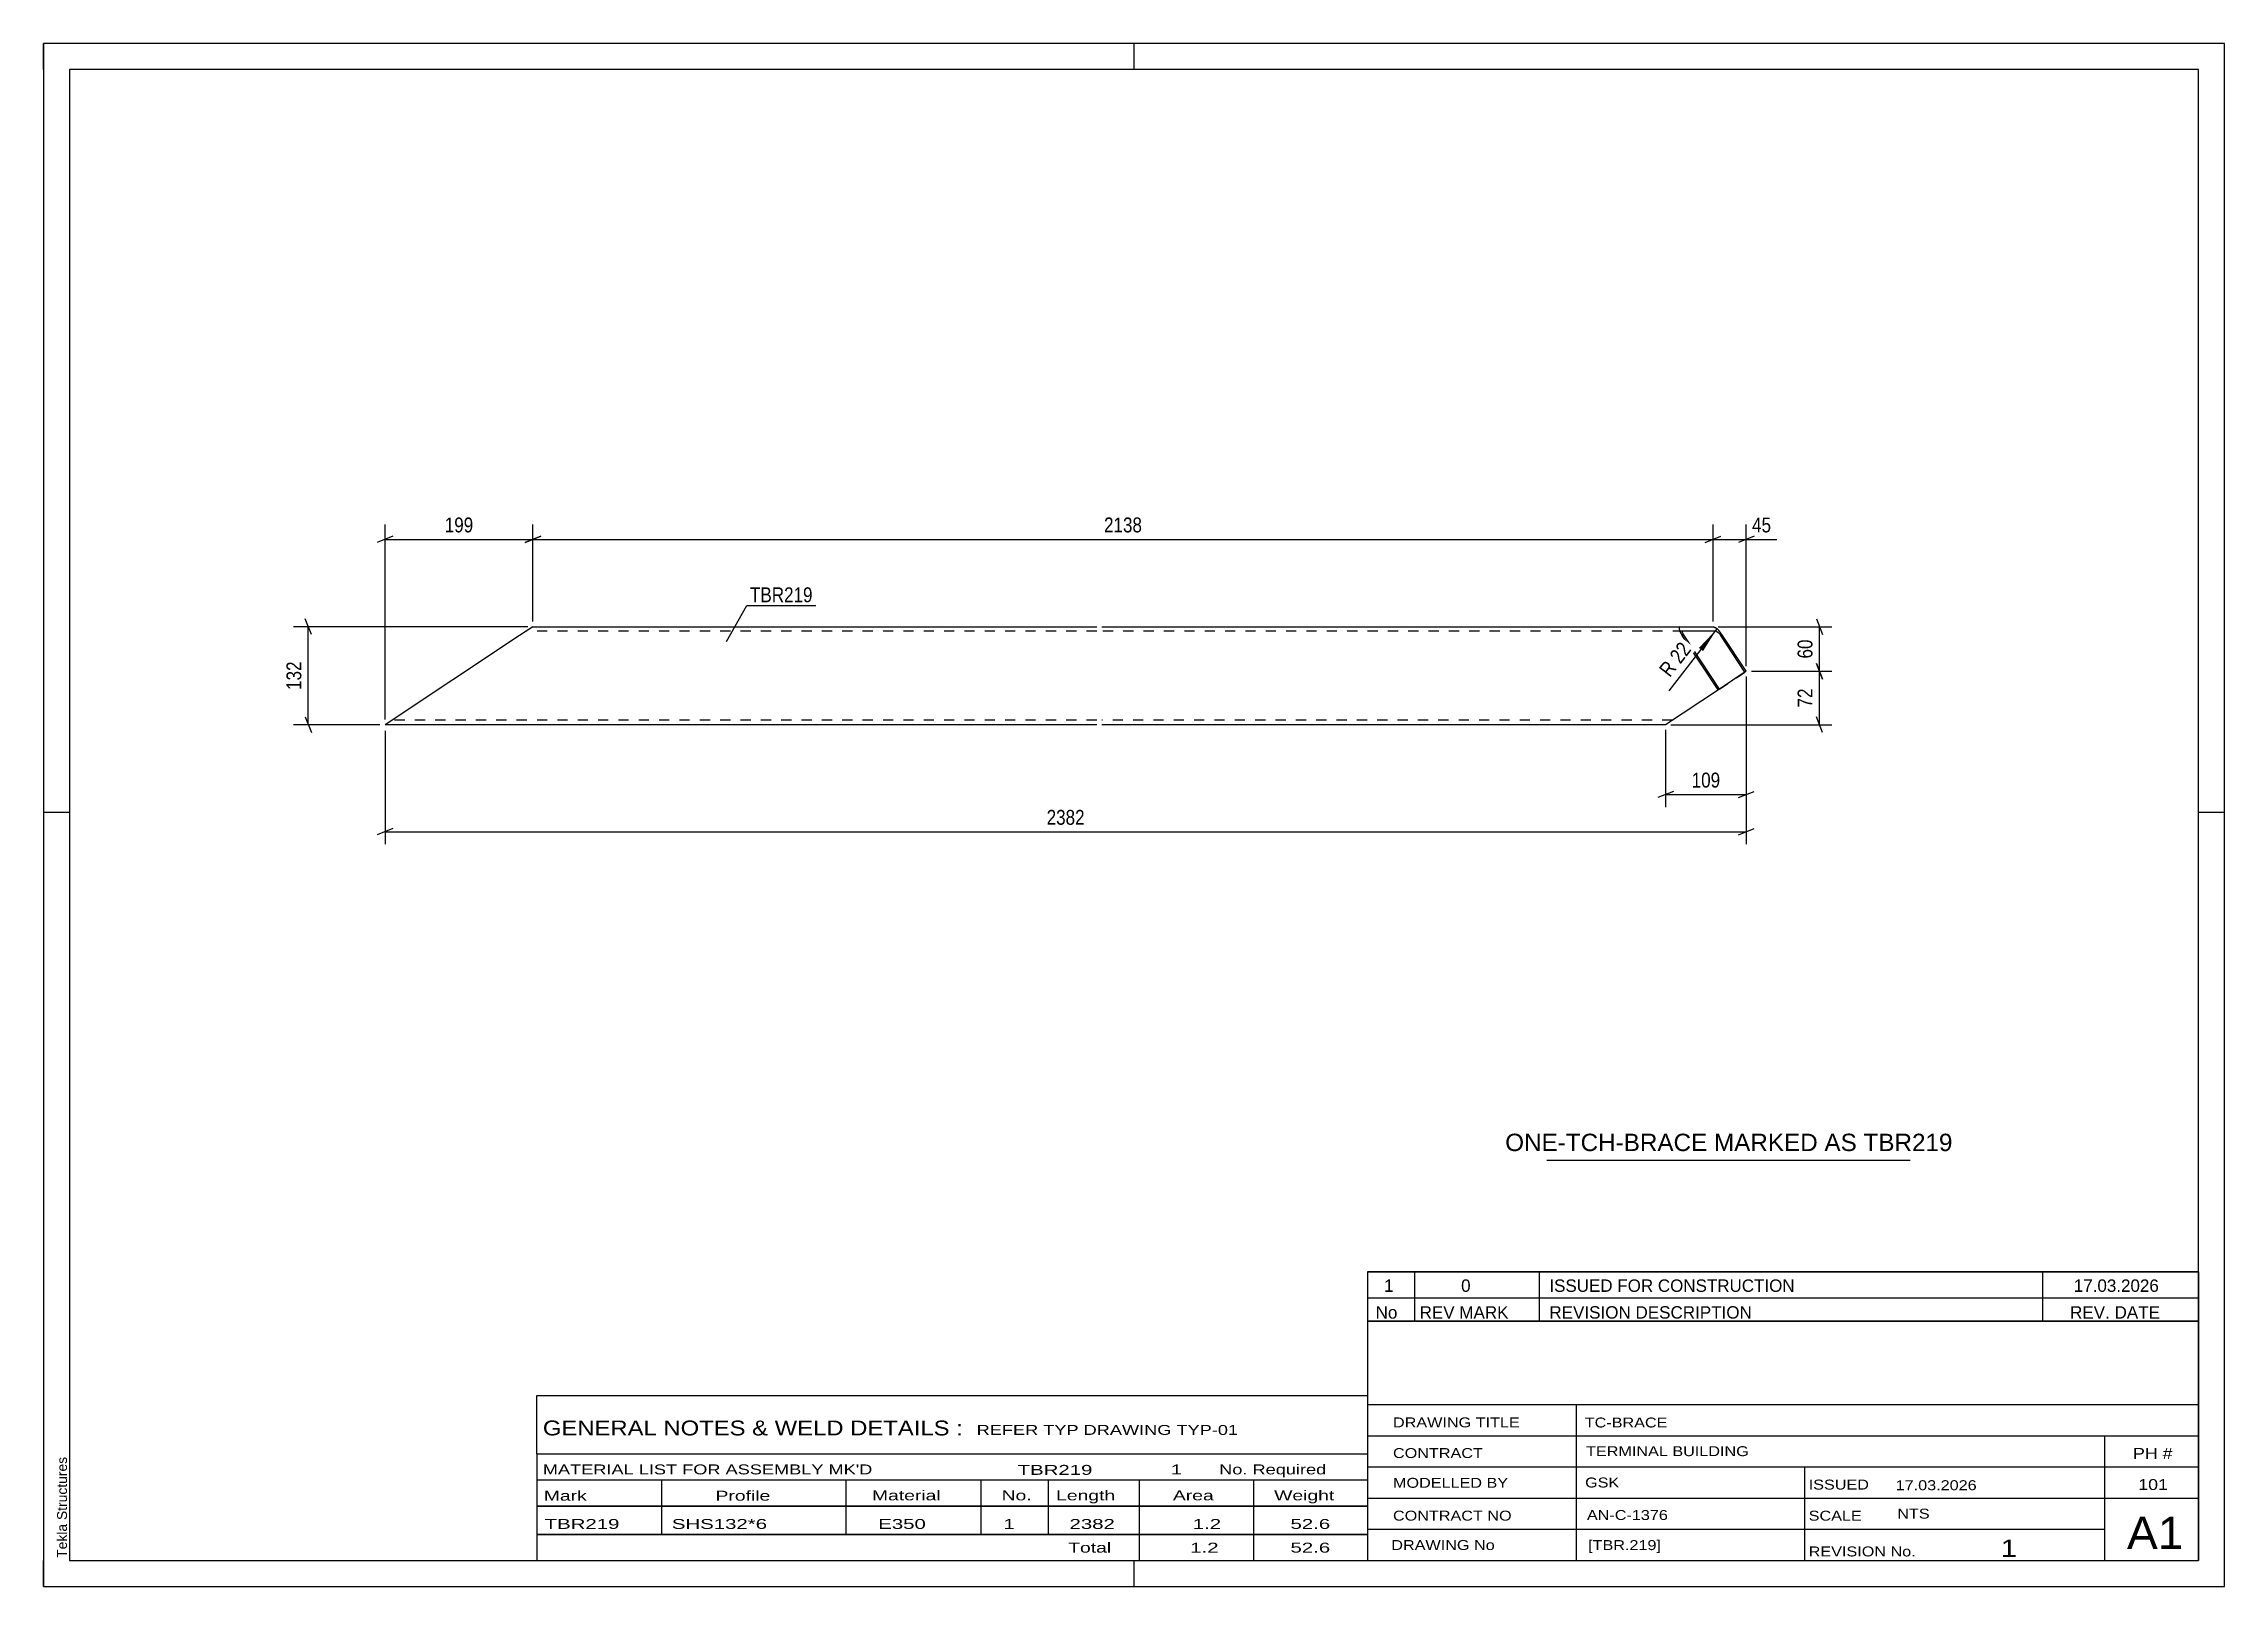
# Model space of a CAD drawing. Header units: millimetres. Extents: x 0 to 420, y 0 to 297.
import ezdxf

# ---------------------------------------------------------------- set-up
doc = ezdxf.new("R2010")
doc.units = ezdxf.units.MM
doc.linetypes.add('DXK_LINE_DOT2', pattern=[3.9198, 1.9599, -1.9599])
doc.styles.add('Arial', font='ARIAL.TTF', dxfattribs={"height": 0.2})
doc.styles.add('Arial Narrow', font='ARIALN.TTF', dxfattribs={"height": 0.2})

# ---------------------------------------------------------------- blocks, each defined once
blk = doc.blocks.new('Unknown-580638491-1162')
at = {"color": 5, "linetype": 'Continuous'}
for p, q in [((420, 297), (0, 297)), ((0, 297), (0, 0)), ((0, 292), (0, 297)), ((210, 292), (210, 297)), ((420, 0), (420, 297)), ((415, 292), (5, 292)), ((5, 292), (5, 5)), ((415, 5), (415, 292)), ((5, 149), (0, 149)), ((420, 149), (415, 149)), ((0, 0), (0, 5)), ((5, 5), (415, 5)), ((210, 0), (210, 5)), ((0, 0), (420, 0))]:
    blk.add_line(p, q, dxfattribs=at)
at = {"color": 174, "linetype": 'Continuous', "style": 'Arial'}
blk.add_text('Tekla Structures', height=1.9102, rotation=90, dxfattribs=at).set_placement((4.5, 5.5))
blk = doc.blocks.new('Part-580638491-1309 - 1303')
at = {"color": 2, "linetype": 'Continuous'}
for p, q in [((91.66, 183.03), (65.76, 165.89)), ((94.25, 184.75), (91.66, 183.03)), ((94.25, 184.75), (202.82, 184.75)), ((203.82, 184.75), (321.53, 184.75)), ((315.16, 184.75), (314.98, 184.62)), ((314.98, 184.62), (314.99, 184.25)), ((314.99, 184.25), (315.21, 183.69)), ((315.21, 183.69), (315.59, 183.03)), ((322.5, 172.58), (315.59, 183.03)), ((315.64, 183.83), (315.73, 183.89)), ((315.64, 183.64), (315.64, 183.83)), ((315.75, 183.36), (315.64, 183.64)), ((322.1, 183.89), (315.73, 183.89)), ((315.94, 183.03), (315.75, 183.36)), ((322.75, 172.75), (315.94, 183.03)), ((321.89, 184.62), (321.53, 184.75)), ((322.37, 184.25), (321.89, 184.62)), ((322.1, 183.89), (322.28, 183.83)), ((322.28, 183.83), (322.52, 183.64)), ((322.89, 183.69), (322.37, 184.25)), ((322.52, 183.64), (322.78, 183.36)), ((322.78, 183.36), (323.02, 183.03)), ((323.37, 183.03), (322.89, 183.69)), ((327.67, 176), (323.02, 183.03)), ((327.92, 176.17), (323.37, 183.03)), ((322.75, 172.75), (312.39, 165.89)), ((327.92, 176.17), (322.75, 172.75)), ((202.82, 165.89), (65.76, 165.89)), ((312.39, 165.89), (203.82, 165.89))]:
    blk.add_line(p, q, dxfattribs=at)
at = {"color": 7, "linetype": 'DXK_LINE_DOT2'}
for p, q in [((202.82, 183.89), (92.95, 183.89)), ((315.73, 183.89), (203.82, 183.89)), ((322.75, 172.75), (327.67, 176)), ((67.05, 166.75), (67.15, 166.81)), ((202.82, 166.75), (67.05, 166.75)), ((313.69, 166.75), (203.82, 166.75))]:
    blk.add_line(p, q, dxfattribs=at)
blk = doc.blocks.new('StraightDimension-580638491-1352 - 1303')
at = {"color": 7, "linetype": 'Continuous'}
for p, q in [((327.92, 175.17), (327.92, 142.87)), ((65.76, 164.72), (65.76, 142.87)), ((67.26, 145.87), (64.26, 144.67)), ((65.76, 145.27), (327.92, 145.27)), ((326.42, 144.67), (329.42, 145.87))]:
    blk.add_line(p, q, dxfattribs=at)
at = {"color": 0}
blk.add_wipeout([(201.1, 146.02), (201.1, 150.22), (192.58, 150.22), (192.58, 146.02)], dxfattribs=at)
at = {"color": 3, "style": 'Arial Narrow'}
blk.add_text('2382', height=2.863, dxfattribs=at).set_placement((193.18, 146.62))
blk = doc.blocks.new('RadiusDimension-580638491-1736 - 1303')
at = {"linetype": 'Continuous'}
blk.add_hatch(color=7, dxfattribs=at).paths.add_polyline_path([(318.81, 180.68), (322.28, 184.31), (319.6, 180.06)])
at = {"color": 7, "linetype": 'Continuous'}
blk.add_line((322.28, 184.31), (313, 172.43), dxfattribs=at)
blk.add_arc((320.33, 181.82), 3.17, 36.2433, 67.7539, dxfattribs=at)
at = {"color": 0}
blk.add_wipeout([(318.3, 180.44), (314.99, 183.02), (309.98, 176.61), (313.29, 174.02)], dxfattribs=at)
at = {"color": 3, "style": 'Arial Narrow'}
blk.add_text('R 22', height=2.863, rotation=51.9959, dxfattribs=at).set_placement((313.19, 174.86))
blk = doc.blocks.new('StraightDimension-580638491-1467 - 1303')
at = {"color": 7, "linetype": 'Continuous'}
for p, q in [((327.92, 175.17), (327.92, 150.04)), ((312.39, 164.89), (312.39, 150.04)), ((313.89, 153.04), (310.89, 151.84)), ((312.39, 152.44), (327.92, 152.44)), ((326.42, 151.84), (329.42, 153.04))]:
    blk.add_line(p, q, dxfattribs=at)
at = {"color": 0}
blk.add_wipeout([(323.5, 153.19), (323.5, 157.39), (316.81, 157.39), (316.81, 153.19)], dxfattribs=at)
at = {"color": 3, "style": 'Arial Narrow'}
blk.add_text('109', height=2.863, dxfattribs=at).set_placement((317.41, 153.79))
blk = doc.blocks.new('StraightDimension-580638491-1666 - 1303')
at = {"color": 7, "linetype": 'Continuous'}
for p, q in [((320.03, 200.96), (323.03, 202.16)), ((321.53, 185.75), (321.53, 204.41)), ((329.42, 202.16), (326.42, 200.96)), ((327.92, 177.17), (327.92, 204.41)), ((321.53, 201.56), (327.92, 201.56))]:
    blk.add_line(p, q, dxfattribs=at)
at = {"color": 0}
blk.add_wipeout([(333.3, 202.31), (333.3, 206.51), (328.44, 206.51), (328.44, 202.31)], dxfattribs=at)
at = {"color": 7, "linetype": 'Continuous'}
blk.add_line((327.92, 201.56), (333.83, 201.56), dxfattribs=at)
blk.add_line((327.92, 201.56), (333.83, 201.56), dxfattribs=at)
at = {"color": 3, "style": 'Arial Narrow'}
blk.add_text('45', height=2.863, dxfattribs=at).set_placement((329.04, 202.91))
blk = doc.blocks.new('StraightDimension-580638491-1667 - 1303')
at = {"color": 7, "linetype": 'Continuous'}
for p, q in [((95.75, 202.16), (92.75, 200.96)), ((94.25, 185.75), (94.25, 204.41)), ((320.03, 200.96), (323.03, 202.16)), ((321.53, 185.75), (321.53, 204.41)), ((94.25, 201.56), (321.53, 201.56))]:
    blk.add_line(p, q, dxfattribs=at)
at = {"color": 0}
blk.add_wipeout([(212.15, 202.31), (212.15, 206.51), (203.63, 206.51), (203.63, 202.31)], dxfattribs=at)
at = {"color": 3, "style": 'Arial Narrow'}
blk.add_text('2138', height=2.863, dxfattribs=at).set_placement((204.23, 202.91))
blk = doc.blocks.new('StraightDimension-580638491-1668 - 1303')
at = {"color": 7, "linetype": 'Continuous'}
for p, q in [((67.26, 202.16), (64.26, 200.96)), ((65.76, 166.89), (65.76, 204.41)), ((92.75, 200.96), (95.75, 202.16)), ((94.25, 185.75), (94.25, 204.41)), ((65.76, 201.56), (94.25, 201.56))]:
    blk.add_line(p, q, dxfattribs=at)
at = {"color": 0}
blk.add_wipeout([(83.35, 202.31), (83.35, 206.51), (76.66, 206.51), (76.66, 202.31)], dxfattribs=at)
at = {"color": 3, "style": 'Arial Narrow'}
blk.add_text('199', height=2.863, dxfattribs=at).set_placement((77.26, 202.91))
blk = doc.blocks.new('StraightDimension-580638491-1700 - 1303')
at = {"color": 7, "linetype": 'Continuous'}
for p, q in [((51.58, 183.25), (50.38, 186.25)), ((93.25, 184.75), (48.13, 184.75)), ((50.98, 165.89), (50.98, 184.75)), ((64.76, 165.89), (48.13, 165.89)), ((50.38, 167.39), (51.58, 164.39))]:
    blk.add_line(p, q, dxfattribs=at)
at = {"color": 0}
blk.add_wipeout([(50.23, 178.66), (46.03, 178.66), (46.03, 171.98), (50.23, 171.98)], dxfattribs=at)
at = {"color": 3, "style": 'Arial Narrow'}
blk.add_text('132', height=2.863, rotation=90.0002, dxfattribs=at).set_placement((49.63, 172.58))
blk = doc.blocks.new('StraightDimension-580638491-1717 - 1303')
at = {"color": 7, "linetype": 'Continuous'}
for p, q in [((341.42, 186.25), (342.62, 183.25)), ((322.53, 184.75), (344.42, 184.75)), ((342.02, 176.17), (342.02, 184.75)), ((342.62, 174.67), (341.42, 177.67)), ((328.92, 176.17), (344.42, 176.17))]:
    blk.add_line(p, q, dxfattribs=at)
at = {"color": 0}
blk.add_wipeout([(341.27, 182.89), (337.07, 182.89), (337.07, 178.03), (341.27, 178.03)], dxfattribs=at)
at = {"color": 3, "style": 'Arial Narrow'}
blk.add_text('60', height=2.863, rotation=90.0002, dxfattribs=at).set_placement((340.67, 178.63))
blk = doc.blocks.new('StraightDimension-580638491-1718 - 1303')
at = {"color": 7, "linetype": 'Continuous'}
for p, q in [((341.42, 177.67), (342.62, 174.67)), ((328.92, 176.17), (344.42, 176.17)), ((342.02, 165.89), (342.02, 176.17)), ((313.39, 165.89), (344.42, 165.89)), ((342.62, 164.39), (341.42, 167.39))]:
    blk.add_line(p, q, dxfattribs=at)
at = {"color": 0}
blk.add_wipeout([(341.27, 173.46), (337.07, 173.46), (337.07, 168.6), (341.27, 168.6)], dxfattribs=at)
at = {"color": 3, "style": 'Arial Narrow'}
blk.add_text('72', height=2.863, rotation=90.0002, dxfattribs=at).set_placement((340.67, 169.2))
blk = doc.blocks.new('Unknown-580638491-1768')
at = {"color": 7, "linetype": 'Continuous'}
for p, q in [((255, 51.05), (255, 5)), ((255, 51.05), (415, 51.05)), ((415, 51), (415, 5)), ((255, 35), (415, 35)), ((295.14, 35), (295.14, 5)), ((255, 29), (415, 29)), ((397, 5.05), (397, 29.05)), ((255, 23), (415, 23)), ((339.14, 23), (339.14, 5)), ((255, 17), (415, 17)), ((255, 11), (397, 11)), ((255, 5), (415, 5))]:
    blk.add_line(p, q, dxfattribs=at)
at = {"color": 7, "style": 'Arial Narrow'}
for s, height, width, p in [('DRAWING TITLE', 1.9089, 1.425378, (259.88, 30.61)), ('TC-BRACE', 1.909, 1.425378, (296.81, 30.59)), ('CONTRACT', 1.909, 1.425378, (259.88, 24.71)), ('TERMINAL BUILDING', 1.9089, 1.425378, (297.06, 25.07)), ('MODELLED BY', 1.9089, 1.425378, (259.88, 18.98)), ('GSK', 1.909, 1.425378, (296.88, 19.04)), ('ISSUED', 1.909, 1.425378, (339.94, 18.64)), ('17.03.2026', 1.909, 1.425378, (356.69, 18.52)), ('CONTRACT NO', 1.9089, 1.425378, (259.88, 12.66)), ('AN-C-1376', 1.909, 1.425378, (297.23, 12.78)), ('SCALE', 1.909, 1.425378, (339.94, 12.65)), ('A1', 6.204, 1.25, (401.24, 7.2)), ('DRAWING No', 1.909, 1.425378, (259.56, 7)), ('[TBR.219]', 1.909, 1.425378, (297.46, 6.99)), ('1', 3.34, 1.5, (376.91, 5.68)), ('REVISION No.', 1.9089, 1.425378, (339.94, 5.77))]:
    blk.add_text(s, height=height, dxfattribs=dict(at, width=width)).set_placement(p)
at = {"color": 7, "linetype": 'Continuous', "style": 'Arial Narrow'}
for s, height, width, p in [('PH #', 2.1, 1.42538, (402.4, 24.55)), ('101', 2.1, 1.42538, (403.41, 18.55)), ('NTS', 1.909, 1.425378, (357, 13.05))]:
    blk.add_text(s, height=height, dxfattribs=dict(at, width=width)).set_placement(p)
blk = doc.blocks.new('Unknown-580638491-1769')
at = {"color": 7, "linetype": 'Continuous'}
for p, q in [((255, 60.55), (415, 60.55)), ((415, 60.55), (255, 60.55)), ((255, 60.55), (255, 55.55)), ((264, 60.55), (264, 55.55)), ((288, 60.55), (288, 55.55)), ((385, 60.55), (385, 55.55)), ((415, 60.55), (415, 55.55)), ((255, 55.55), (415, 55.55)), ((255, 55.55), (255, 51.05)), ((255, 55.55), (415, 55.55)), ((264, 55.55), (264, 51.05)), ((288, 55.55), (288, 51.05)), ((385, 55.55), (385, 51.05)), ((415, 55.55), (415, 51.05)), ((415, 51.05), (255, 51.05))]:
    blk.add_line(p, q, dxfattribs=at)
at = {"color": 7, "linetype": 'Continuous', "style": 'Arial Narrow'}
for s, height, width, p in [('1', 2.39, 1.196471, (258.16, 56.7)), ('0', 2.39, 1.196471, (273, 56.7)), ('ISSUED FOR CONSTRUCTION', 2.3861, 1.196471, (290, 56.7)), ('17.03.2026', 2.386, 1.196471, (391, 56.7)), ('No', 2.386, 1.2, (256.54, 51.55)), ('REV MARK', 2.386, 1.2, (265, 51.55)), ('REVISION DESCRIPTION', 2.3861, 1.2, (290, 51.55)), ('REV. DATE', 2.386, 1.2, (390.28, 51.55))]:
    blk.add_text(s, height=height, dxfattribs=dict(at, width=width)).set_placement(p)
blk = doc.blocks.new('Unknown-580638491-1770')
at = {"color": 7, "linetype": 'Continuous'}
for p, q in [((95, 36.75), (255, 36.75)), ((95, 25.5), (95, 36.75)), ((255, 36.75), (255, 25.5)), ((95, 25.5), (255, 25.5)), ((95, 25.5), (95, 20.5)), ((255, 25.5), (255, 20.5)), ((95, 20.5), (255, 20.5)), ((95, 20.5), (95, 15.5)), ((119, 20.5), (119, 15.5)), ((154.5, 20.5), (154.5, 15.5)), ((180.5, 20.5), (180.5, 15.5)), ((193.5, 20.5), (193.5, 15.5)), ((211, 20.5), (211, 15.5)), ((233, 20.5), (233, 15.5)), ((255, 20.5), (255, 15.5)), ((95, 15.5), (255, 15.5)), ((95, 15.45), (95, 10.05)), ((95, 15.45), (255, 15.45)), ((119, 15.5), (119, 10)), ((154.5, 15.5), (154.5, 10)), ((180.5, 15.5), (180.5, 10)), ((193.5, 15.5), (193.5, 10)), ((211, 15.5), (211, 10)), ((233, 15.5), (233, 10)), ((255, 15.45), (255, 10.05)), ((95, 10.05), (255, 10.05)), ((95, 10), (255, 10)), ((95, 10), (95, 5)), ((211, 10), (211, 5)), ((233, 10), (233, 5)), ((255, 10), (255, 5)), ((95, 5), (255, 5))]:
    blk.add_line(p, q, dxfattribs=at)
at = {"color": 7, "style": 'Arial Narrow'}
for s, height, width, p in [('GENERAL NOTES & WELD DETAILS :', 2.8633, 1.4, (96.15, 29.06)), ('REFER TYP DRAWING TYP-01', 1.9089, 1.6, (179.7, 29.16)), ("MATERIAL LIST FOR ASSEMBLY MK'D", 1.9089, 1.6, (96.15, 21.56)), ('TBR219', 1.909, 1.794707, (187.59, 21.47)), ('1', 1.91, 1.794707, (217.08, 21.56)), ('No. Required', 1.9089, 1.6, (226.41, 21.56)), ('Mark', 1.909, 1.7, (96.34, 16.5)), ('Profile', 1.909, 1.7, (129.41, 16.5)), ('Material', 1.909, 1.7, (159.54, 16.56)), ('No.', 1.909, 1.7, (184.5, 16.56)), ('Length', 1.909, 1.7, (195, 16.56)), ('Area', 1.909, 1.7, (217.5, 16.56)), ('Weight', 1.909, 1.7, (237, 16.56))]:
    blk.add_text(s, height=height, dxfattribs=dict(at, width=width)).set_placement(p)
at = {"color": 7, "linetype": 'Continuous', "style": 'Arial Narrow'}
for s, height, width, p in [('TBR219', 1.909, 1.794707, (96.5, 11.06)), ('SHS132*6', 1.909, 1.794707, (121, 11.06)), ('E350', 1.909, 1.794707, (160.74, 11.06)), ('1', 1.91, 1.794707, (184.86, 11.06)), ('2382', 1.909, 1.794707, (197.58, 11.06)), ('1.2', 1.909, 1.794707, (221.32, 11.06)), ('52.6', 1.909, 1.794707, (240.14, 11.06)), ('Total', 1.909, 1.7, (197.33, 6.5)), ('1.2', 1.909, 1.794707, (220.83, 6.5)), ('52.6', 1.909, 1.794707, (240.14, 6.5))]:
    blk.add_text(s, height=height, dxfattribs=dict(at, width=width)).set_placement(p)
blk = doc.blocks.new('Unknown-580638491-1771')
at = {"color": 7, "linetype": 'Continuous'}
blk.add_line((289.5, 82.05), (359.5, 82.05), dxfattribs=at)
at = {"color": 7, "style": 'Arial'}
blk.add_text('ONE-TCH-BRACE MARKED AS TBR219', height=3.3428, dxfattribs=at).set_placement((281.49, 83.8))
blk = doc.blocks.new('Mark-580638491-1305 - 1303')
at = {"color": 0}
blk.add_wipeout([(148.1, 189.46), (148.1, 192.46), (136.05, 192.46), (136.05, 189.46)], dxfattribs=at)
blk.add_wipeout([(148.1, 189.46), (148.1, 192.46), (136.05, 192.46), (136.05, 189.46)], dxfattribs=at)
at = {"color": 30, "linetype": 'Continuous'}
for p, q in [((131.5, 181.92), (135.45, 188.86)), ((135.45, 188.86), (148.7, 188.86))]:
    blk.add_line(p, q, dxfattribs=at)
at = {"color": 3, "style": 'Arial Narrow'}
blk.add_text('TBR219', height=2.863, dxfattribs=at).set_placement((136.05, 189.46))

msp = doc.modelspace()

# ---------------------------------------------------------------- block references
for name in ['Unknown-580638491-1162', 'Part-580638491-1309 - 1303', 'Unknown-580638491-1771', 'Unknown-580638491-1769', 'Unknown-580638491-1768', 'Unknown-580638491-1770']:
    msp.add_blockref(name, (0, 0))

# ---------------------------------------------------------------- next in the draw order: block references
msp.add_blockref('StraightDimension-580638491-1352 - 1303', (0, 0))

# ---------------------------------------------------------------- next in the draw order: block references
msp.add_blockref('RadiusDimension-580638491-1736 - 1303', (0, 0))

# ---------------------------------------------------------------- next in the draw order: block references
msp.add_blockref('StraightDimension-580638491-1467 - 1303', (0, 0))

# ---------------------------------------------------------------- next in the draw order: block references
msp.add_blockref('StraightDimension-580638491-1666 - 1303', (0, 0))

# ---------------------------------------------------------------- next in the draw order: block references
msp.add_blockref('StraightDimension-580638491-1667 - 1303', (0, 0))

# ---------------------------------------------------------------- next in the draw order: block references
for name in ['StraightDimension-580638491-1668 - 1303', 'Mark-580638491-1305 - 1303', 'StraightDimension-580638491-1717 - 1303']:
    msp.add_blockref(name, (0, 0))

# ---------------------------------------------------------------- next in the draw order: block references
for name in ['StraightDimension-580638491-1700 - 1303', 'StraightDimension-580638491-1718 - 1303']:
    msp.add_blockref(name, (0, 0))

doc.saveas('drawing.dxf')
